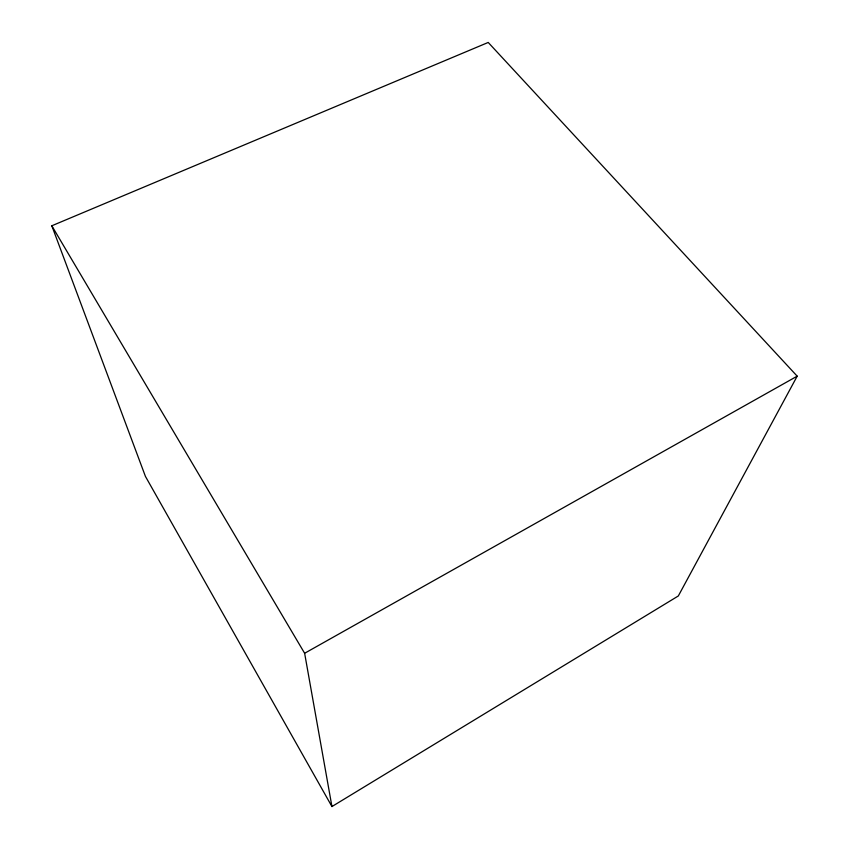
<?xml version="1.0" encoding="UTF-8"?>
<svg xmlns="http://www.w3.org/2000/svg" width="849" height="849" viewBox="0 0 849 849"><rect width="100%" height="100%" fill="white"/><g stroke="black" fill="none" stroke-linecap="round" stroke-linejoin="round"><path stroke-width="1.27" d="M797.19 376.16L678.319 595.966L331.938 806.55L145.434 476.416L51.81 225.781L488.217 42.45L797.19 376.16L304.632 653.274L331.938 806.55M51.81 225.781L304.632 653.274"/></g></svg>
